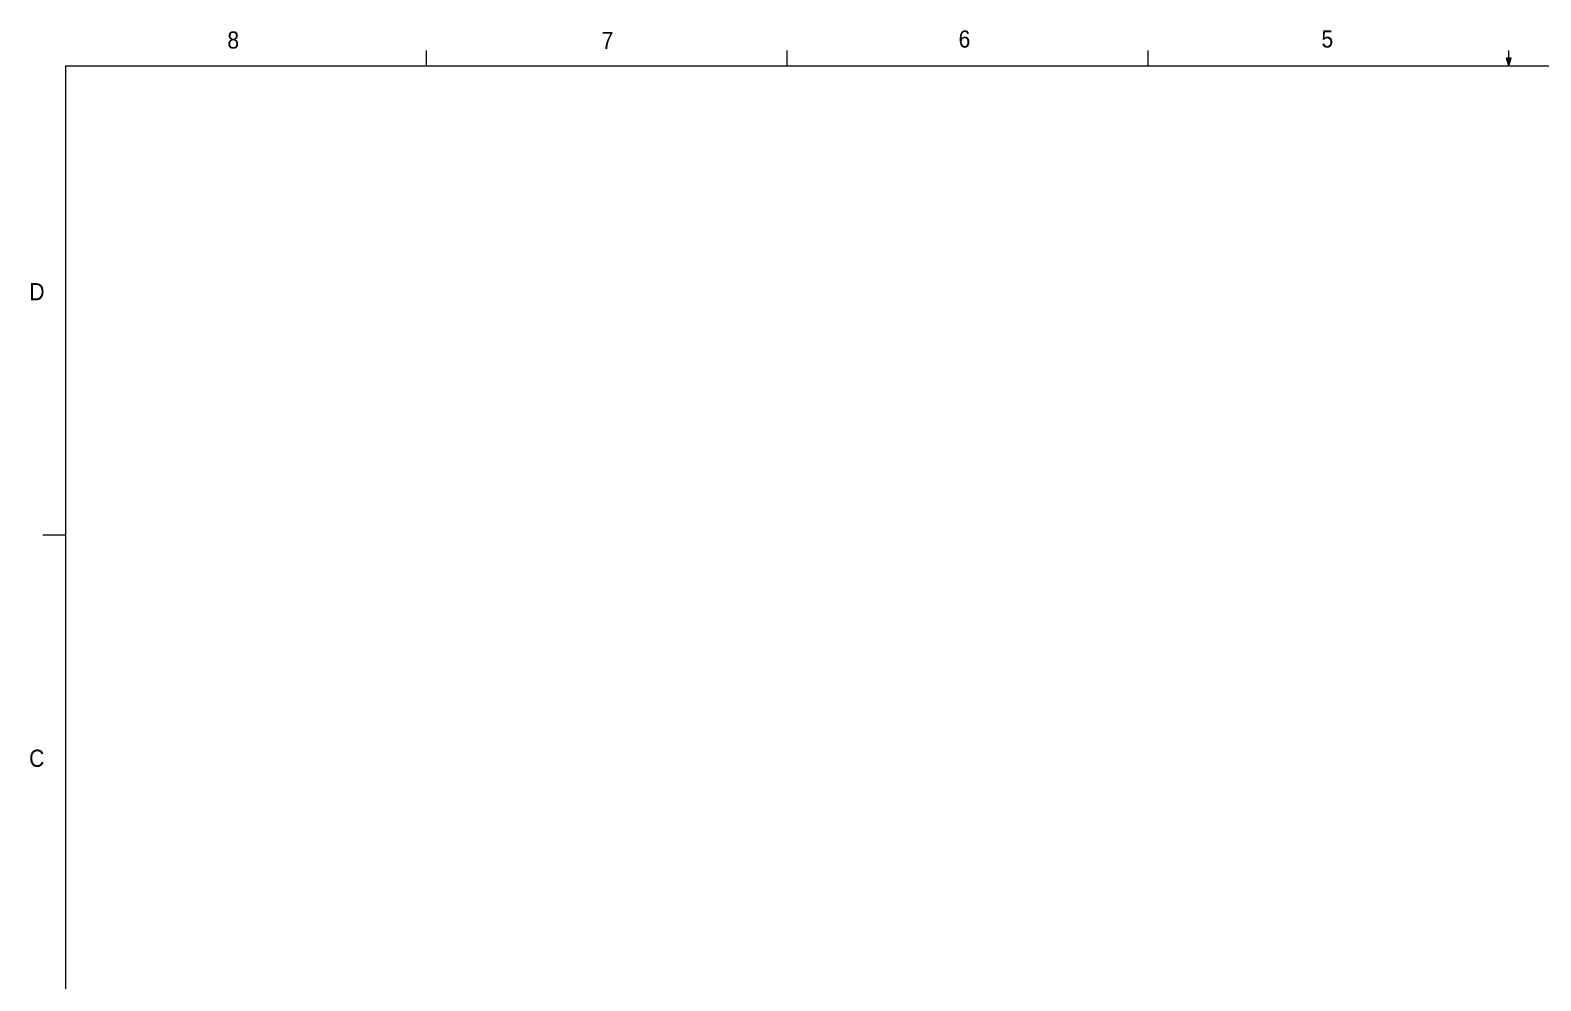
# Model space of a CAD drawing. Header units: millimetres. Extents: x 11 to 421, y 5 to 275.
# Drawn here: x 11 to 220.3, y 143.4 to 275.3 of the extents above; entities that cross this region are included whole.
import ezdxf

# ---------------------------------------------------------------- set-up
doc = ezdxf.new("R2010")
doc.units = ezdxf.units.MM
doc.styles.add('SLDTEXTSTYLE0', font='GOTHIC.TTF', dxfattribs={"width": 0.913})

msp = doc.modelspace()

# ---------------------------------------------------------------- linework, layer by layer
at = {"color": 7, "linetype": 'Continuous', "lineweight": 0}
for p, q in [((65.90669, 270.30866), (65.90669, 272.46256)), ((115.91294, 270.30866), (115.91294, 272.46256)), ((165.91919, 270.30866), (165.91919, 272.46256)), ((215.92544, 270.30866), (215.92544, 272.46256)), ((15.90679, 270.30866), (415.95679, 270.30866)), ((15.90679, 270.30866), (15.90679, 9.95866)), ((215.92544, 270.30866), (215.58886, 271.37374)), ((216.24434, 271.37374), (215.58886, 271.37374)), ((215.74666, 271.37374), (215.92544, 270.30866)), ((215.92544, 270.30866), (216.24434, 271.37374)), ((216.05012, 271.37374), (215.92544, 270.30866)), ((15.90679, 205.22116), (12.73179, 205.22116))]:
    msp.add_line(p, q, dxfattribs=at)

# ---------------------------------------------------------------- texts
at = {"color": 7, "linetype": 'Continuous', "lineweight": 0, "char_height": 2.38125, "attachment_point": 1, "style": 'SLDTEXTSTYLE0'}
for s, insert in [('8', (38.33086, 275.09214)), ('7', (90.19507, 275.01998)), ('6', (139.66667, 275.22549)), ('5', (189.95884, 275.23912)), ('D', (10.88671, 240.19379)), ('C', (10.85379, 175.49482))]:
    msp.add_mtext(s, dxfattribs=dict(at, insert=insert))

doc.saveas('drawing.dxf')
